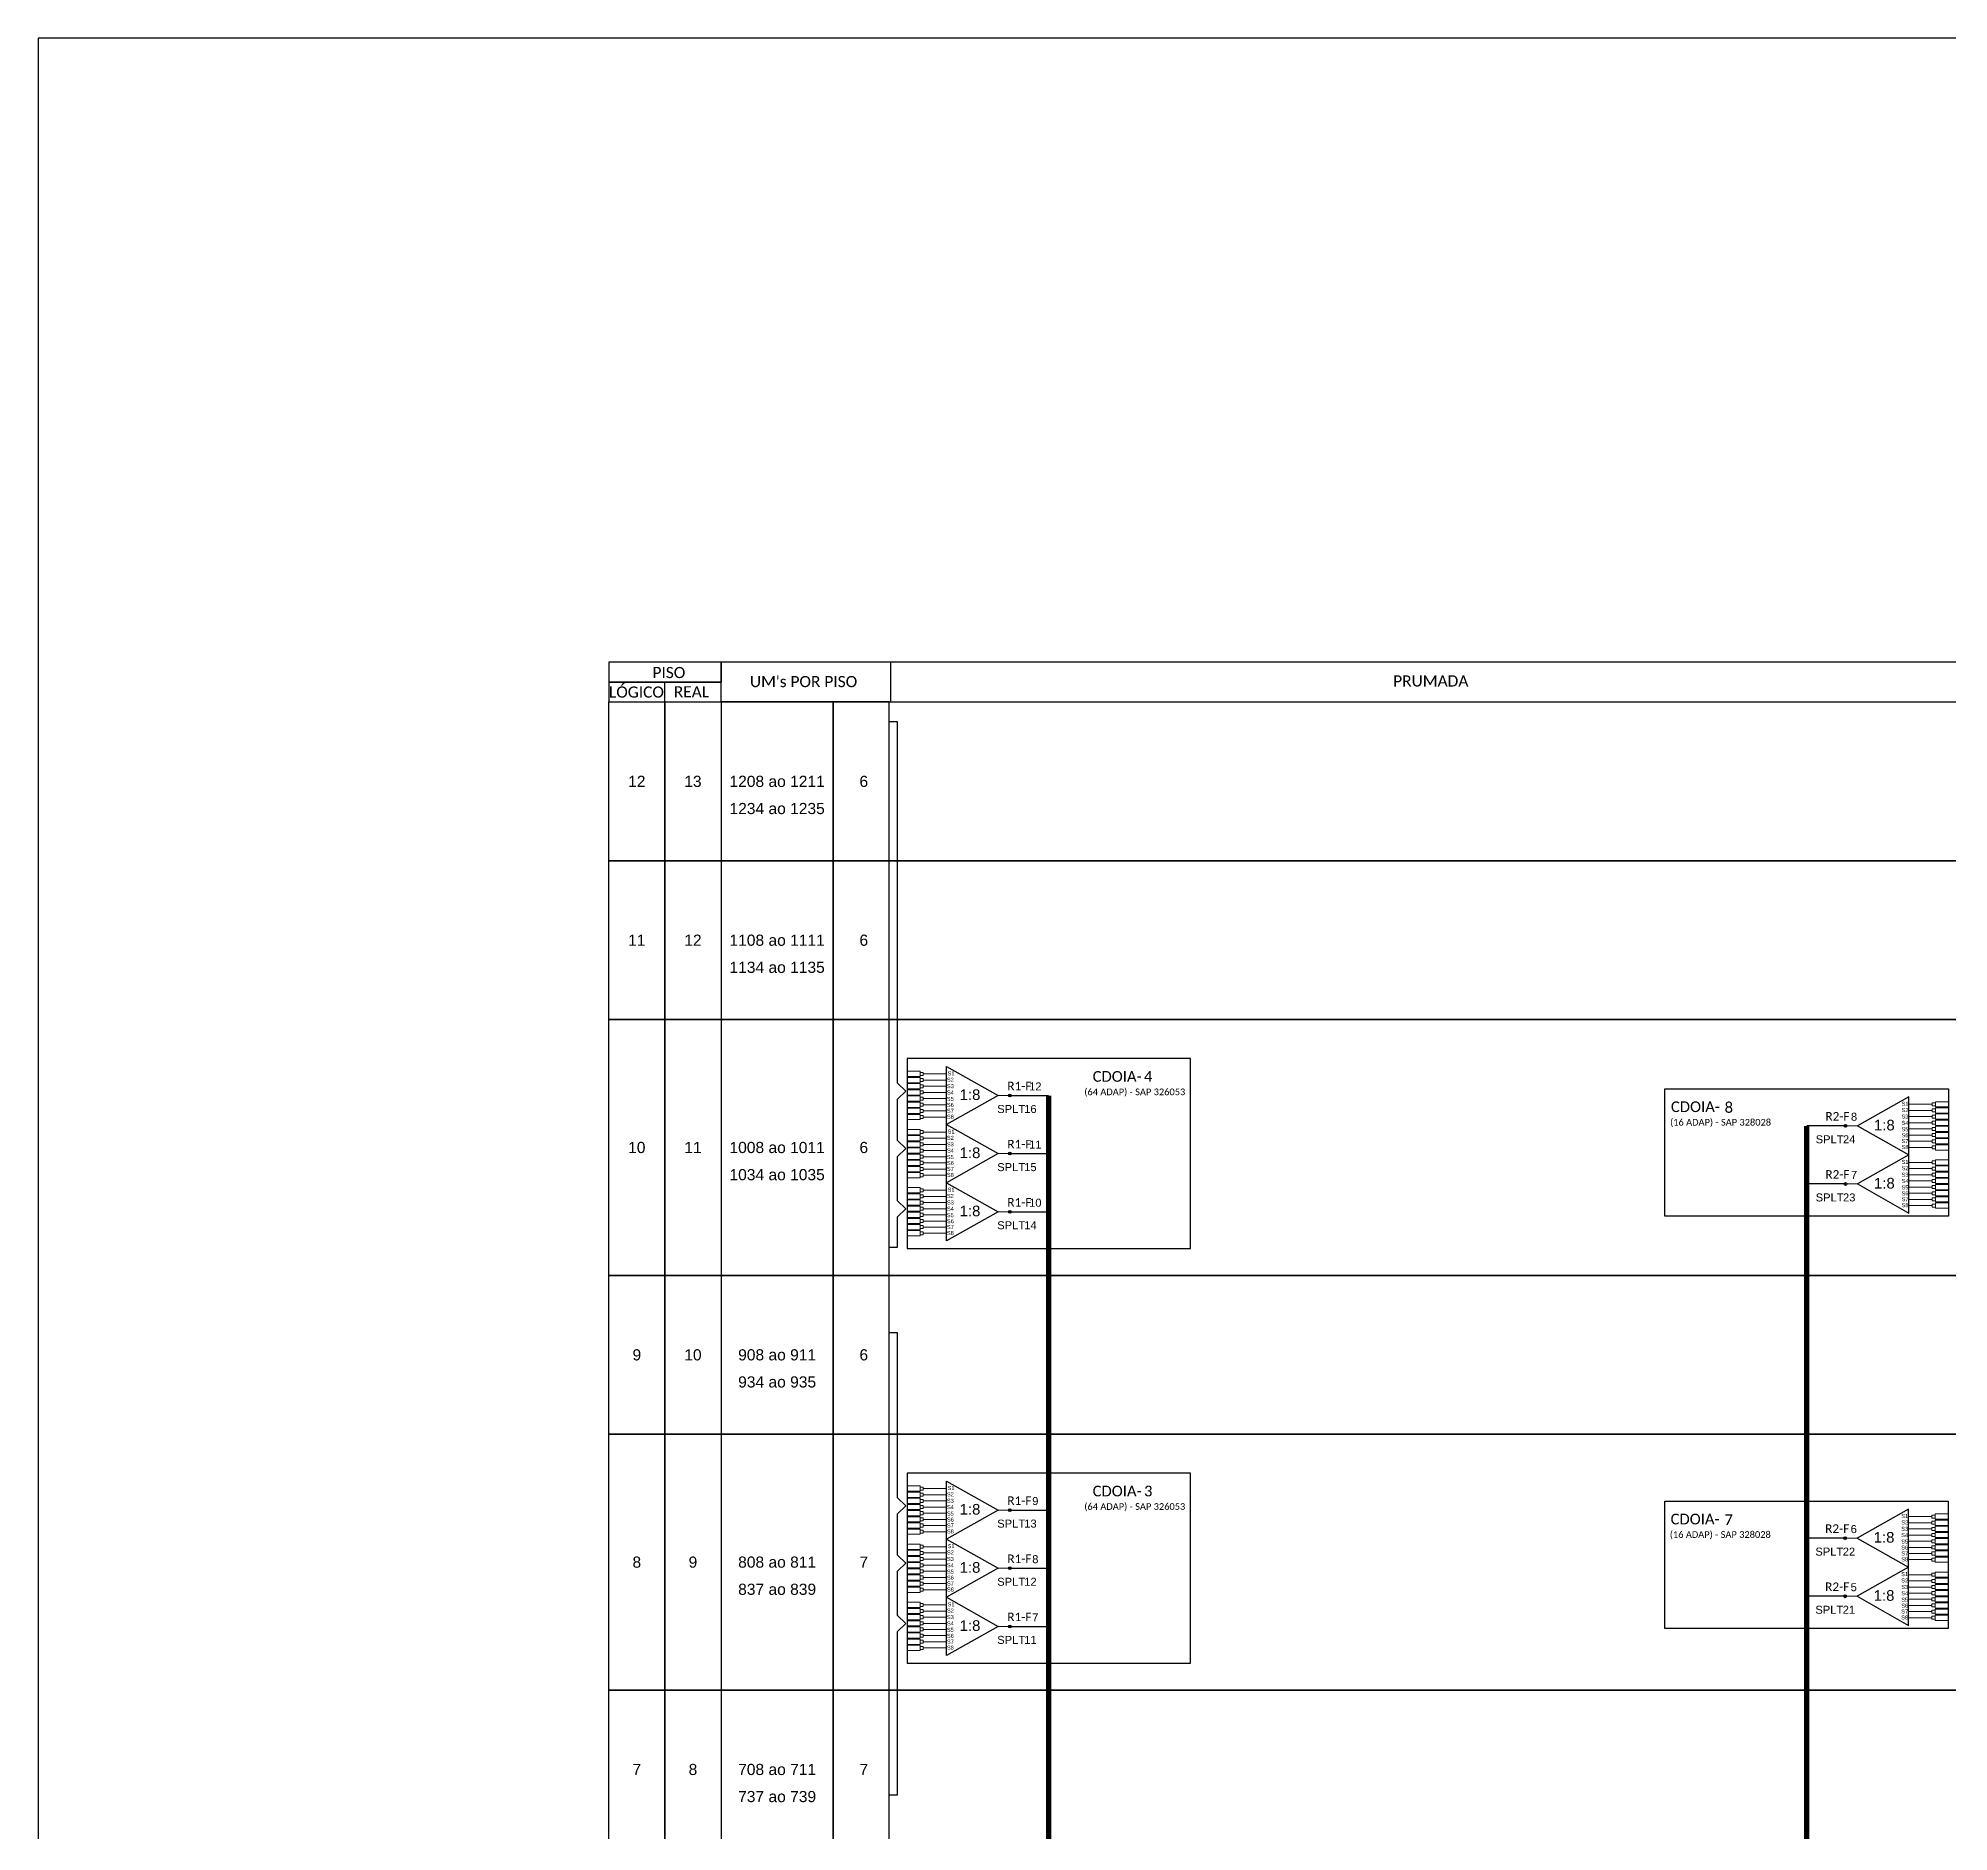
# Model space of a CAD drawing. Extents: x -89 to 2605, y 705 to 1299.
# Drawn here: x 1766.4 to 2081.6, y 1003.2 to 1299 of the extents above; entities that cross this region are included whole.
import ezdxf
from ezdxf.enums import TextEntityAlignment as Align

# ---------------------------------------------------------------- set-up
doc = ezdxf.new("R2010")
doc.units = 0
doc.styles.add('ARIAL', font='arial.ttf')
doc.styles.add('WMF-Calibri0', font='calibri.ttf')

# ---------------------------------------------------------------- blocks, each defined once
blk = doc.blocks.new('SPLT_1-8_SC-APC')
at = {"color": 1}
blk.add_lwpolyline([(-7.37, -2.1), (-17.04, -7.55), (-7.37, -13), (-7.37, -2.1)], dxfattribs=at)
at = {"color": 3, "lineweight": 0}
for points in [[(-2.99, -3.51), (-7.37, -3.51)], [(-2.41, -3.02), (-2.41, -4)], [(-2.41, -3.02), (0, -3.02)], [(-7.37, -4.66), (-2.99, -4.66)], [(-7.37, -5.82), (-2.99, -5.82)], [(-7.37, -6.97), (-2.99, -6.97)], [(-2.41, -4), (0, -4)], [(-2.41, -4.17), (-2.41, -5.16)], [(-2.41, -4.17), (0, -4.17)], [(-2.41, -5.16), (0, -5.16)], [(-2.41, -5.32), (-2.41, -6.31)], [(-2.41, -5.32), (0, -5.32)], [(-2.41, -6.31), (0, -6.31)], [(-2.41, -6.48), (-2.41, -7.46)], [(-2.41, -6.48), (0, -6.48)], [(-7.37, -8.12), (-2.99, -8.12)], [(-7.37, -9.28), (-2.99, -9.28)], [(-7.37, -10.43), (-2.99, -10.43)], [(-2.41, -7.46), (0, -7.46)], [(-2.41, -7.63), (-2.41, -8.62)], [(-2.41, -7.63), (0, -7.63)], [(-2.41, -8.62), (0, -8.62)], [(-2.41, -8.78), (-2.41, -9.77)], [(-2.41, -8.78), (0, -8.78)], [(-2.41, -9.77), (0, -9.77)], [(-2.41, -9.94), (-2.41, -10.92)], [(-2.41, -9.94), (0, -9.94)], [(-7.37, -11.58), (-2.99, -11.58)], [(-2.41, -10.92), (0, -10.92)], [(-2.41, -11.09), (-2.41, -12.08)], [(-2.41, -11.09), (0, -11.09)], [(-2.41, -12.08), (0, -12.08)]]:
    blk.add_lwpolyline(points, dxfattribs=at)
for points in [[(-2.99, -3.22), (-2.41, -3.22), (-2.41, -3.8), (-2.99, -3.8)], [(-2.99, -4.38), (-2.41, -4.38), (-2.41, -4.95), (-2.99, -4.95)], [(-2.99, -5.53), (-2.41, -5.53), (-2.41, -6.1), (-2.99, -6.1)], [(-2.99, -6.68), (-2.41, -6.68), (-2.41, -7.26), (-2.99, -7.26)], [(-2.99, -7.84), (-2.41, -7.84), (-2.41, -8.41), (-2.99, -8.41)], [(-2.99, -8.99), (-2.41, -8.99), (-2.41, -9.56), (-2.99, -9.56)], [(-2.99, -10.14), (-2.41, -10.14), (-2.41, -10.72), (-2.99, -10.72)], [(-2.99, -11.3), (-2.41, -11.3), (-2.41, -11.87), (-2.99, -11.87)]]:
    blk.add_lwpolyline(points, close=True, dxfattribs=at)
at = {"color": 1, "lineweight": 0}
blk.add_lwpolyline([(-17.04, -7.55), (-19.26, -7.55)], dxfattribs=at)
at = {"color": 1, "style": 'ARIAL'}
for s, height, p in [('S1', 0.75, (-8.74, -3.78)), ('1:8', 2, (-13.91, -8.4)), ('S2', 0.75, (-8.74, -4.97)), ('S3', 0.75, (-8.74, -6.18)), ('S4', 0.75, (-8.74, -7.36)), ('S5', 0.75, (-8.74, -8.57)), ('S6', 0.75, (-8.74, -9.69)), ('S7', 0.75, (-8.74, -10.78)), ('S8', 0.75, (-8.74, -11.9))]:
    blk.add_text(s, height=height, dxfattribs=at).set_placement(p)

msp = doc.modelspace()

# ---------------------------------------------------------------- hatches: boundary and pattern name
h = msp.add_hatch(color=3)
h.dxf.hatch_style = 1
edge = h.paths.add_edge_path()
edge.add_arc((1926.67, 1124.63), 0.226, 0, 360)
h = msp.add_hatch(color=3)
h.dxf.hatch_style = 1
edge = h.paths.add_edge_path()
edge.add_arc((2064.54, 1119.63), 0.226, 0, 360)
h = msp.add_hatch(color=3)
h.dxf.hatch_style = 1
edge = h.paths.add_edge_path()
edge.add_arc((1926.67, 1115.05), 0.226, 0, 360)
h = msp.add_hatch(color=3)
h.dxf.hatch_style = 1
edge = h.paths.add_edge_path()
edge.add_arc((2064.54, 1110.04), 0.226, 0, 360)
h = msp.add_hatch(color=3)
h.dxf.hatch_style = 1
edge = h.paths.add_edge_path()
edge.add_arc((1926.67, 1105.46), 0.226, 0, 360)
h = msp.add_hatch(color=3)
h.dxf.hatch_style = 1
edge = h.paths.add_edge_path()
edge.add_arc((1926.67, 1105.46), 0.226, 0, 360)
h = msp.add_hatch(color=3)
h.dxf.hatch_style = 1
edge = h.paths.add_edge_path()
edge.add_arc((1926.67, 1056.24), 0.226, 0, 360)
h = msp.add_hatch(color=3)
h.dxf.hatch_style = 1
edge = h.paths.add_edge_path()
edge.add_arc((2064.49, 1051.62), 0.226, 0, 360)
h = msp.add_hatch(color=3)
h.dxf.hatch_style = 1
edge = h.paths.add_edge_path()
edge.add_arc((1926.67, 1046.66), 0.226, 0, 360)
h = msp.add_hatch(color=3)
h.dxf.hatch_style = 1
edge = h.paths.add_edge_path()
edge.add_arc((2064.49, 1042.03), 0.226, 0, 360)
h = msp.add_hatch(color=3)
h.dxf.hatch_style = 1
edge = h.paths.add_edge_path()
edge.add_arc((1926.67, 1037.07), 0.226, 0, 360)
h = msp.add_hatch(color=3)
h.dxf.hatch_style = 1
edge = h.paths.add_edge_path()
edge.add_arc((1926.67, 1037.07), 0.226, 0, 360)

# ---------------------------------------------------------------- linework, layer by layer
for points in [[(2604.92, 1299.02), (1766.36, 1299.02), (1766.36, 705.02), (2604.92, 705.02), (2604.92, 1299.02)], [(1879.01, 1189.54), (2112.07, 1189.54), (2112.07, 1196.12), (1879.01, 1196.12), (1879.01, 1196.12), (1879.01, 1192.83)], [(1907.05, 1189.54), (1907.05, 1196.12)], [(1869.75, 1189.54), (1869.75, 1192.83)]]:
    msp.add_lwpolyline(points)
for points in [[(1860.49, 1192.83), (1879.01, 1192.83), (1879.01, 1196.12), (1860.49, 1196.12)], [(1860.49, 1189.54), (1879.01, 1189.54), (1879.01, 1192.83), (1860.49, 1192.83)], [(1860.49, 1189.54), (1869.75, 1189.54), (1869.75, 1163.35), (1860.49, 1163.35)], [(1869.75, 1189.54), (1879.01, 1189.54), (1879.01, 1163.35), (1869.75, 1163.35)], [(1897.52, 1189.54), (1879.01, 1189.54), (1879.01, 1163.35), (1897.52, 1163.35)], [(1906.78, 1189.54), (1897.52, 1189.54), (1897.52, 1163.35), (1906.78, 1163.35)], [(1906.78, 1189.54), (2084.3, 1189.54), (2084.3, 1163.35), (1906.78, 1163.35)], [(1860.49, 1163.35), (1869.75, 1163.35), (1869.75, 1137.15), (1860.49, 1137.15)], [(1869.75, 1163.35), (1879.01, 1163.35), (1879.01, 1137.15), (1869.75, 1137.15)], [(1897.52, 1163.35), (1879.01, 1163.35), (1879.01, 1137.15), (1897.52, 1137.15)], [(1906.78, 1163.35), (1897.52, 1163.35), (1897.52, 1137.15), (1906.78, 1137.15)], [(1906.78, 1163.35), (2084.3, 1163.35), (2084.3, 1137.15), (1906.78, 1137.15)], [(1860.49, 1137.15), (1869.75, 1137.15), (1869.75, 1094.96), (1860.49, 1094.96)], [(1869.75, 1137.15), (1879.01, 1137.15), (1879.01, 1094.96), (1869.75, 1094.96)], [(1897.52, 1137.15), (1879.01, 1137.15), (1879.01, 1094.96), (1897.52, 1094.96)], [(1906.78, 1137.15), (1897.52, 1137.15), (1897.52, 1094.96), (1906.78, 1094.96)], [(1906.78, 1137.15), (2084.3, 1137.15), (2084.3, 1094.96), (1906.78, 1094.96)], [(1860.49, 1094.96), (1869.75, 1094.96), (1869.75, 1068.76), (1860.49, 1068.76)], [(1869.75, 1094.96), (1879.01, 1094.96), (1879.01, 1068.76), (1869.75, 1068.76)], [(1897.52, 1094.96), (1879.01, 1094.96), (1879.01, 1068.76), (1897.52, 1068.76)], [(1906.78, 1094.96), (1897.52, 1094.96), (1897.52, 1068.76), (1906.78, 1068.76)], [(1906.78, 1094.96), (2084.3, 1094.96), (2084.3, 1068.76), (1906.78, 1068.76)], [(1860.49, 1068.76), (1869.75, 1068.76), (1869.75, 1026.57), (1860.49, 1026.57)], [(1869.75, 1068.76), (1879.01, 1068.76), (1879.01, 1026.57), (1869.75, 1026.57)], [(1897.52, 1068.76), (1879.01, 1068.76), (1879.01, 1026.57), (1897.52, 1026.57)], [(1906.78, 1068.76), (1897.52, 1068.76), (1897.52, 1026.57), (1906.78, 1026.57)], [(1906.78, 1068.76), (2084.3, 1068.76), (2084.3, 1026.57), (1906.78, 1026.57)], [(1860.49, 1026.57), (1869.75, 1026.57), (1869.75, 1000.37), (1860.49, 1000.37)], [(1869.75, 1026.57), (1879.01, 1026.57), (1879.01, 1000.37), (1869.75, 1000.37)], [(1897.52, 1026.57), (1879.01, 1026.57), (1879.01, 1000.37), (1897.52, 1000.37)], [(1906.78, 1026.57), (1897.52, 1026.57), (1897.52, 1000.37), (1906.78, 1000.37)], [(1906.78, 1026.57), (2084.3, 1026.57), (2084.3, 1000.37), (1906.78, 1000.37)]]:
    msp.add_lwpolyline(points, close=True)
at = {"color": 3}
for points in [[(1908.14, 1122.2), (1908.14, 1124.02), (1909.52, 1125.35), (1908.14, 1126.67), (1908.14, 1186.25), (1906.69, 1186.25)], [(1908.14, 1109.6), (1908.14, 1114.58), (1909.52, 1115.9), (1908.14, 1117.23), (1908.14, 1122.2), (1908.14, 1122.2)], [(1906.69, 1099.63), (1908.14, 1099.63), (1908.14, 1104.61), (1909.52, 1105.94), (1908.14, 1107.26), (1908.14, 1109.6)], [(1908.14, 1053.81), (1908.14, 1055.63), (1909.52, 1056.96), (1908.14, 1058.28), (1908.14, 1085.47), (1906.69, 1085.47)], [(1908.14, 1041.21), (1908.14, 1046.19), (1909.52, 1047.51), (1908.14, 1048.84), (1908.14, 1053.81), (1908.14, 1053.81)], [(1906.69, 1009.28), (1908.14, 1009.28), (1908.14, 1036.22), (1909.52, 1037.55), (1908.14, 1038.87), (1908.14, 1041.21)]]:
    msp.add_lwpolyline(points, dxfattribs=at)
at = {"color": 1}
for points in [[(1956.45, 1130.71), (1909.7, 1130.71), (1909.7, 1099.41), (1956.45, 1099.41)], [(2034.76, 1125.71), (2081.52, 1125.71), (2081.52, 1104.72), (2034.76, 1104.72)], [(1956.45, 1062.32), (1909.7, 1062.32), (1909.7, 1031.02), (1956.45, 1031.02)], [(2034.71, 1057.7), (2081.47, 1057.7), (2081.47, 1036.71), (2034.71, 1036.71)]]:
    msp.add_lwpolyline(points, close=True, dxfattribs=at)
at = {"color": 3, "lineweight": 0}
for points in [[(1911.85, 1128.62), (1909.72, 1128.62)], [(1911.85, 1128.62), (1911.85, 1127.75)], [(1911.85, 1127.75), (1909.72, 1127.75)], [(1911.85, 1127.61), (1909.72, 1127.61)], [(1911.85, 1126.74), (1909.72, 1126.74)], [(1911.85, 1126.59), (1909.72, 1126.59)], [(1911.85, 1125.72), (1909.72, 1125.72)], [(1911.85, 1125.58), (1909.72, 1125.58)], [(1911.85, 1127.61), (1911.85, 1126.74)], [(1911.85, 1126.59), (1911.85, 1125.72)], [(1911.85, 1125.58), (1911.85, 1124.71)], [(1912.36, 1128.19), (1916.21, 1128.19)], [(1916.21, 1127.17), (1912.36, 1127.17)], [(1916.21, 1126.16), (1912.36, 1126.16)], [(1911.85, 1124.71), (1909.72, 1124.71)], [(1911.85, 1124.56), (1909.72, 1124.56)], [(1911.85, 1123.69), (1909.72, 1123.69)], [(1911.85, 1123.55), (1909.72, 1123.55)], [(1911.85, 1122.68), (1909.72, 1122.68)], [(1911.85, 1122.53), (1909.72, 1122.53)], [(1911.85, 1124.56), (1911.85, 1123.69)], [(1911.85, 1123.55), (1911.85, 1122.68)], [(1911.85, 1122.53), (1911.85, 1121.66)], [(1916.21, 1125.14), (1912.36, 1125.14)], [(1916.21, 1124.13), (1912.36, 1124.13)], [(1916.21, 1123.11), (1912.36, 1123.11)], [(1911.85, 1121.66), (1909.72, 1121.66)], [(1911.85, 1121.52), (1909.72, 1121.52)], [(1911.85, 1120.65), (1909.72, 1120.65)], [(1911.85, 1121.52), (1911.85, 1120.65)], [(1916.21, 1122.1), (1912.36, 1122.1)], [(1916.21, 1121.08), (1912.36, 1121.08)], [(1911.85, 1119.03), (1909.72, 1119.03)], [(1911.85, 1118.16), (1909.72, 1118.16)], [(1911.85, 1118.02), (1909.72, 1118.02)], [(1911.85, 1117.15), (1909.72, 1117.15)], [(1911.85, 1117), (1909.72, 1117)], [(1911.85, 1116.13), (1909.72, 1116.13)], [(1911.85, 1115.99), (1909.72, 1115.99)], [(1911.85, 1119.03), (1911.85, 1118.16)], [(1911.85, 1118.02), (1911.85, 1117.15)], [(1911.85, 1117), (1911.85, 1116.13)], [(1911.85, 1115.99), (1911.85, 1115.12)], [(1912.36, 1118.6), (1916.21, 1118.6)], [(1916.21, 1117.58), (1912.36, 1117.58)], [(1916.21, 1116.57), (1912.36, 1116.57)], [(1911.85, 1115.12), (1909.72, 1115.12)], [(1911.85, 1114.97), (1909.72, 1114.97)], [(1911.85, 1114.1), (1909.72, 1114.1)], [(1911.85, 1113.96), (1909.72, 1113.96)], [(1911.85, 1113.09), (1909.72, 1113.09)], [(1911.85, 1112.94), (1909.72, 1112.94)], [(1911.85, 1114.97), (1911.85, 1114.1)], [(1911.85, 1113.96), (1911.85, 1113.09)], [(1911.85, 1112.94), (1911.85, 1112.07)], [(1916.21, 1115.55), (1912.36, 1115.55)], [(1916.21, 1114.54), (1912.36, 1114.54)], [(1916.21, 1113.52), (1912.36, 1113.52)], [(1911.85, 1112.07), (1909.72, 1112.07)], [(1911.85, 1111.93), (1909.72, 1111.93)], [(1911.85, 1111.06), (1909.72, 1111.06)], [(1911.85, 1111.93), (1911.85, 1111.06)], [(1916.21, 1112.51), (1912.36, 1112.51)], [(1916.21, 1111.49), (1912.36, 1111.49)], [(1911.85, 1109.44), (1909.72, 1109.44)], [(1911.85, 1108.57), (1909.72, 1108.57)], [(1911.85, 1108.43), (1909.72, 1108.43)], [(1911.85, 1107.56), (1909.72, 1107.56)], [(1911.85, 1107.41), (1909.72, 1107.41)], [(1911.85, 1106.54), (1909.72, 1106.54)], [(1911.85, 1109.44), (1911.85, 1108.57)], [(1911.85, 1108.43), (1911.85, 1107.56)], [(1911.85, 1107.41), (1911.85, 1106.54)], [(1912.36, 1109.01), (1916.21, 1109.01)], [(1916.21, 1107.99), (1912.36, 1107.99)], [(1916.21, 1106.98), (1912.36, 1106.98)], [(1911.85, 1106.4), (1909.72, 1106.4)], [(1911.85, 1105.53), (1909.72, 1105.53)], [(1911.85, 1105.38), (1909.72, 1105.38)], [(1911.85, 1104.51), (1909.72, 1104.51)], [(1911.85, 1104.37), (1909.72, 1104.37)], [(1911.85, 1103.5), (1909.72, 1103.5)], [(1911.85, 1103.35), (1909.72, 1103.35)], [(1911.85, 1106.4), (1911.85, 1105.53)], [(1911.85, 1105.38), (1911.85, 1104.51)], [(1911.85, 1104.37), (1911.85, 1103.5)], [(1911.85, 1103.35), (1911.85, 1102.49)], [(1916.21, 1105.96), (1912.36, 1105.96)], [(1916.21, 1104.95), (1912.36, 1104.95)], [(1916.21, 1103.93), (1912.36, 1103.93)], [(1911.85, 1102.49), (1909.72, 1102.49)], [(1911.85, 1102.34), (1909.72, 1102.34)], [(1911.85, 1101.47), (1909.72, 1101.47)], [(1911.85, 1102.34), (1911.85, 1101.47)], [(1916.21, 1102.92), (1912.36, 1102.92)], [(1916.21, 1101.91), (1912.36, 1101.91)], [(1911.85, 1060.23), (1909.72, 1060.23)], [(1911.85, 1059.36), (1909.72, 1059.36)], [(1911.85, 1059.22), (1909.72, 1059.22)], [(1911.85, 1060.23), (1911.85, 1059.36)], [(1911.85, 1059.22), (1911.85, 1058.35)], [(1912.36, 1059.8), (1916.21, 1059.8)], [(1911.85, 1058.35), (1909.72, 1058.35)], [(1911.85, 1058.2), (1909.72, 1058.2)], [(1911.85, 1057.33), (1909.72, 1057.33)], [(1911.85, 1057.19), (1909.72, 1057.19)], [(1911.85, 1056.32), (1909.72, 1056.32)], [(1911.85, 1056.17), (1909.72, 1056.17)], [(1911.85, 1058.2), (1911.85, 1057.33)], [(1911.85, 1057.19), (1911.85, 1056.32)], [(1911.85, 1056.17), (1911.85, 1055.3)], [(1916.21, 1058.78), (1912.36, 1058.78)], [(1916.21, 1057.77), (1912.36, 1057.77)], [(1916.21, 1056.75), (1912.36, 1056.75)], [(1911.85, 1055.3), (1909.72, 1055.3)], [(1911.85, 1055.16), (1909.72, 1055.16)], [(1911.85, 1054.29), (1909.72, 1054.29)], [(1911.85, 1054.14), (1909.72, 1054.14)], [(1911.85, 1053.27), (1909.72, 1053.27)], [(1911.85, 1053.13), (1909.72, 1053.13)], [(1911.85, 1055.16), (1911.85, 1054.29)], [(1911.85, 1054.14), (1911.85, 1053.27)], [(1911.85, 1053.13), (1911.85, 1052.26)], [(1916.21, 1055.74), (1912.36, 1055.74)], [(1916.21, 1054.72), (1912.36, 1054.72)], [(1916.21, 1053.71), (1912.36, 1053.71)], [(1911.85, 1052.26), (1909.72, 1052.26)], [(1911.85, 1050.64), (1909.72, 1050.64)], [(1911.85, 1049.77), (1909.72, 1049.77)], [(1911.85, 1050.64), (1911.85, 1049.77)], [(1916.21, 1052.69), (1912.36, 1052.69)], [(1912.36, 1050.21), (1916.21, 1050.21)], [(1911.85, 1049.63), (1909.72, 1049.63)], [(1911.85, 1048.76), (1909.72, 1048.76)], [(1911.85, 1048.61), (1909.72, 1048.61)], [(1911.85, 1047.74), (1909.72, 1047.74)], [(1911.85, 1047.6), (1909.72, 1047.6)], [(1911.85, 1046.73), (1909.72, 1046.73)], [(1911.85, 1046.58), (1909.72, 1046.58)], [(1911.85, 1049.63), (1911.85, 1048.76)], [(1911.85, 1048.61), (1911.85, 1047.74)], [(1911.85, 1047.6), (1911.85, 1046.73)], [(1911.85, 1046.58), (1911.85, 1045.71)], [(1916.21, 1049.19), (1912.36, 1049.19)], [(1916.21, 1048.18), (1912.36, 1048.18)], [(1916.21, 1047.16), (1912.36, 1047.16)], [(1911.85, 1045.71), (1909.72, 1045.71)], [(1911.85, 1045.57), (1909.72, 1045.57)], [(1911.85, 1044.7), (1909.72, 1044.7)], [(1911.85, 1044.55), (1909.72, 1044.55)], [(1911.85, 1043.68), (1909.72, 1043.68)], [(1911.85, 1043.54), (1909.72, 1043.54)], [(1911.85, 1045.57), (1911.85, 1044.7)], [(1911.85, 1044.55), (1911.85, 1043.68)], [(1911.85, 1043.54), (1911.85, 1042.67)], [(1916.21, 1046.15), (1912.36, 1046.15)], [(1916.21, 1045.13), (1912.36, 1045.13)], [(1916.21, 1044.12), (1912.36, 1044.12)], [(1911.85, 1042.67), (1909.72, 1042.67)], [(1911.85, 1041.05), (1909.72, 1041.05)], [(1911.85, 1041.05), (1911.85, 1040.18)], [(1916.21, 1043.1), (1912.36, 1043.1)], [(1912.36, 1040.62), (1916.21, 1040.62)], [(1911.85, 1040.18), (1909.72, 1040.18)], [(1911.85, 1040.04), (1909.72, 1040.04)], [(1911.85, 1039.17), (1909.72, 1039.17)], [(1911.85, 1039.02), (1909.72, 1039.02)], [(1911.85, 1038.15), (1909.72, 1038.15)], [(1911.85, 1038.01), (1909.72, 1038.01)], [(1911.85, 1037.14), (1909.72, 1037.14)], [(1911.85, 1040.04), (1911.85, 1039.17)], [(1911.85, 1039.02), (1911.85, 1038.15)], [(1911.85, 1038.01), (1911.85, 1037.14)], [(1916.21, 1039.6), (1912.36, 1039.6)], [(1916.21, 1038.59), (1912.36, 1038.59)], [(1916.21, 1037.57), (1912.36, 1037.57)], [(1911.85, 1036.99), (1909.72, 1036.99)], [(1911.85, 1036.12), (1909.72, 1036.12)], [(1911.85, 1035.98), (1909.72, 1035.98)], [(1911.85, 1035.11), (1909.72, 1035.11)], [(1911.85, 1034.96), (1909.72, 1034.96)], [(1911.85, 1034.1), (1909.72, 1034.1)], [(1911.85, 1033.95), (1909.72, 1033.95)], [(1911.85, 1036.99), (1911.85, 1036.12)], [(1911.85, 1035.98), (1911.85, 1035.11)], [(1911.85, 1034.96), (1911.85, 1034.1)], [(1911.85, 1033.95), (1911.85, 1033.08)], [(1916.21, 1036.56), (1912.36, 1036.56)], [(1916.21, 1035.54), (1912.36, 1035.54)], [(1916.21, 1034.53), (1912.36, 1034.53)], [(1911.85, 1033.08), (1909.72, 1033.08)], [(1916.21, 1033.52), (1912.36, 1033.52)]]:
    msp.add_lwpolyline(points, dxfattribs=at)
at = {"color": 1}
for points in [[(1916.21, 1129.43), (1924.72, 1124.63), (1916.21, 1119.84), (1916.21, 1129.43)], [(1916.21, 1119.84), (1924.72, 1115.05), (1916.21, 1110.25), (1916.21, 1119.84)], [(1916.21, 1110.25), (1924.72, 1105.46), (1916.21, 1100.66), (1916.21, 1110.25)], [(1916.21, 1061.04), (1924.72, 1056.24), (1916.21, 1051.45), (1916.21, 1061.04)], [(1916.21, 1051.45), (1924.72, 1046.66), (1916.21, 1041.86), (1916.21, 1051.45)], [(1916.21, 1041.86), (1924.72, 1037.07), (1916.21, 1032.27), (1916.21, 1041.86)]]:
    msp.add_lwpolyline(points, dxfattribs=at)
at = {"color": 3, "lineweight": 0}
for points in [[(1912.36, 1128.44), (1911.85, 1128.44), (1911.85, 1127.93), (1912.36, 1127.93)], [(1912.36, 1127.42), (1911.85, 1127.42), (1911.85, 1126.92), (1912.36, 1126.92)], [(1912.36, 1126.41), (1911.85, 1126.41), (1911.85, 1125.9), (1912.36, 1125.9)], [(1912.36, 1125.39), (1911.85, 1125.39), (1911.85, 1124.89), (1912.36, 1124.89)], [(1912.36, 1124.38), (1911.85, 1124.38), (1911.85, 1123.88), (1912.36, 1123.88)], [(1912.36, 1123.36), (1911.85, 1123.36), (1911.85, 1122.86), (1912.36, 1122.86)], [(1912.36, 1122.35), (1911.85, 1122.35), (1911.85, 1121.85), (1912.36, 1121.85)], [(1912.36, 1121.34), (1911.85, 1121.34), (1911.85, 1120.83), (1912.36, 1120.83)], [(1912.36, 1118.85), (1911.85, 1118.85), (1911.85, 1118.34), (1912.36, 1118.34)], [(1912.36, 1117.83), (1911.85, 1117.83), (1911.85, 1117.33), (1912.36, 1117.33)], [(1912.36, 1116.82), (1911.85, 1116.82), (1911.85, 1116.32), (1912.36, 1116.32)], [(1912.36, 1115.8), (1911.85, 1115.8), (1911.85, 1115.3), (1912.36, 1115.3)], [(1912.36, 1114.79), (1911.85, 1114.79), (1911.85, 1114.29), (1912.36, 1114.29)], [(1912.36, 1113.78), (1911.85, 1113.78), (1911.85, 1113.27), (1912.36, 1113.27)], [(1912.36, 1112.76), (1911.85, 1112.76), (1911.85, 1112.26), (1912.36, 1112.26)], [(1912.36, 1111.75), (1911.85, 1111.75), (1911.85, 1111.24), (1912.36, 1111.24)], [(1912.36, 1109.26), (1911.85, 1109.26), (1911.85, 1108.76), (1912.36, 1108.76)], [(1912.36, 1108.24), (1911.85, 1108.24), (1911.85, 1107.74), (1912.36, 1107.74)], [(1912.36, 1107.23), (1911.85, 1107.23), (1911.85, 1106.73), (1912.36, 1106.73)], [(1912.36, 1106.22), (1911.85, 1106.22), (1911.85, 1105.71), (1912.36, 1105.71)], [(1912.36, 1105.2), (1911.85, 1105.2), (1911.85, 1104.7), (1912.36, 1104.7)], [(1912.36, 1104.19), (1911.85, 1104.19), (1911.85, 1103.68), (1912.36, 1103.68)], [(1912.36, 1103.17), (1911.85, 1103.17), (1911.85, 1102.67), (1912.36, 1102.67)], [(1912.36, 1102.16), (1911.85, 1102.16), (1911.85, 1101.65), (1912.36, 1101.65)], [(1912.36, 1060.05), (1911.85, 1060.05), (1911.85, 1059.54), (1912.36, 1059.54)], [(1912.36, 1059.03), (1911.85, 1059.03), (1911.85, 1058.53), (1912.36, 1058.53)], [(1912.36, 1058.02), (1911.85, 1058.02), (1911.85, 1057.51), (1912.36, 1057.51)], [(1912.36, 1057), (1911.85, 1057), (1911.85, 1056.5), (1912.36, 1056.5)], [(1912.36, 1055.99), (1911.85, 1055.99), (1911.85, 1055.49), (1912.36, 1055.49)], [(1912.36, 1054.97), (1911.85, 1054.97), (1911.85, 1054.47), (1912.36, 1054.47)], [(1912.36, 1053.96), (1911.85, 1053.96), (1911.85, 1053.46), (1912.36, 1053.46)], [(1912.36, 1052.95), (1911.85, 1052.95), (1911.85, 1052.44), (1912.36, 1052.44)], [(1912.36, 1050.46), (1911.85, 1050.46), (1911.85, 1049.95), (1912.36, 1049.95)], [(1912.36, 1049.44), (1911.85, 1049.44), (1911.85, 1048.94), (1912.36, 1048.94)], [(1912.36, 1048.43), (1911.85, 1048.43), (1911.85, 1047.93), (1912.36, 1047.93)], [(1912.36, 1047.41), (1911.85, 1047.41), (1911.85, 1046.91), (1912.36, 1046.91)], [(1912.36, 1046.4), (1911.85, 1046.4), (1911.85, 1045.9), (1912.36, 1045.9)], [(1912.36, 1045.39), (1911.85, 1045.39), (1911.85, 1044.88), (1912.36, 1044.88)], [(1912.36, 1044.37), (1911.85, 1044.37), (1911.85, 1043.87), (1912.36, 1043.87)], [(1912.36, 1043.36), (1911.85, 1043.36), (1911.85, 1042.85), (1912.36, 1042.85)], [(1912.36, 1040.87), (1911.85, 1040.87), (1911.85, 1040.37), (1912.36, 1040.37)], [(1912.36, 1039.85), (1911.85, 1039.85), (1911.85, 1039.35), (1912.36, 1039.35)], [(1912.36, 1038.84), (1911.85, 1038.84), (1911.85, 1038.34), (1912.36, 1038.34)], [(1912.36, 1037.83), (1911.85, 1037.83), (1911.85, 1037.32), (1912.36, 1037.32)], [(1912.36, 1036.81), (1911.85, 1036.81), (1911.85, 1036.31), (1912.36, 1036.31)], [(1912.36, 1035.8), (1911.85, 1035.8), (1911.85, 1035.29), (1912.36, 1035.29)], [(1912.36, 1034.78), (1911.85, 1034.78), (1911.85, 1034.28), (1912.36, 1034.28)], [(1912.36, 1033.77), (1911.85, 1033.77), (1911.85, 1033.26), (1912.36, 1033.26)]]:
    msp.add_lwpolyline(points, close=True, dxfattribs=at)
at = {"color": 1, "lineweight": 0}
for points in [[(1924.72, 1124.63), (1926.67, 1124.63)], [(1924.72, 1115.05), (1926.67, 1115.05)], [(1924.72, 1105.46), (1926.67, 1105.46)], [(1924.72, 1056.24), (1926.67, 1056.24)], [(1924.72, 1046.66), (1926.67, 1046.66)], [(1924.72, 1037.07), (1926.67, 1037.07)]]:
    msp.add_lwpolyline(points, dxfattribs=at)
at = {"color": 5}
for points in [[(1926.67, 1124.63), (1933.06, 1124.63)], [(1926.67, 1115.05), (1933.06, 1115.05)], [(1926.67, 1105.46), (1933.06, 1105.46)], [(1926.67, 1056.24), (1933.06, 1056.24)], [(1926.67, 1046.66), (1933.06, 1046.66)], [(1926.67, 1037.07), (1933.06, 1037.07)]]:
    msp.add_lwpolyline(points, dxfattribs=at)
msp.add_lwpolyline([(1933.06, 779.22, 0.88, 0.88, 0), (1933.06, 798.22, 0.88, 0.88, 0), (1933.06, 798.22, 0.88, 0.88, 0), (1933.06, 798.22, 0.88, 0.88, 0), (1933.06, 798.22, 0.88, 0.88, 0), (1933.06, 1124.63, 0, 0, 0)], format="xyseb", dxfattribs=at)
at = {"color": 6}
msp.add_lwpolyline([(1946.53, 779.22, 0.88, 0.88, 0), (1946.53, 779.22, 0.88, 0.88, 0), (1946.53, 807.39, 0.88, 0.88, 0), (1946.53, 807.39, 0.88, 0.88, 0), (2058.11, 807.39, 0.88, 0.88, 0), (2058.11, 1119.63, 0, 0, 0)], format="xyseb", dxfattribs=at)
for points in [[(2064.54, 1119.63), (2058.15, 1119.63)], [(2064.54, 1110.04), (2058.15, 1110.04)], [(2064.49, 1051.62), (2058.1, 1051.62)], [(2064.49, 1042.03), (2058.1, 1042.03)]]:
    msp.add_lwpolyline(points, dxfattribs=at)
at = {"color": 3}
for centre in [(1926.67, 1124.63), (2064.54, 1119.63), (1926.67, 1115.05), (2064.54, 1110.04), (1926.67, 1105.46), (1926.67, 1105.46), (1926.67, 1056.24), (2064.49, 1051.62), (1926.67, 1046.66), (2064.49, 1042.03), (1926.67, 1037.07), (1926.67, 1037.07)]:
    msp.add_circle(centre, 0.226, dxfattribs=at)

# ---------------------------------------------------------------- block references
at = {"color": 3, "xscale": 0.8799999999999999, "yscale": 0.8799999999999999, "zscale": 0.8799999999999999}
for p in [(2081.49, 1126.27), (2081.49, 1116.68), (2081.44, 1058.27), (2081.44, 1048.68)]:
    msp.add_blockref('SPLT_1-8_SC-APC', p, dxfattribs=at)

# ---------------------------------------------------------------- texts
at = {"style": 'WMF-Calibri0'}
for s, p in [('     PISO', (1864.46, 1193.48)), ('  LÓGICO', (1859.23, 1190.26)), ('    REAL', (1868.63, 1190.3)), ("UM's POR PISO", (1883.78, 1191.99)), ('PRUMADA', (1989.91, 1192.09))]:
    msp.add_text(s, height=1.84, dxfattribs=at).set_placement(p)
at = {"style": 'ARIAL'}
for s, p in [('12', (1865.12, 1176.45)), ('13', (1874.38, 1176.45)), ('1208 ao 1211', (1888.27, 1176.45)), ('6', (1902.57, 1176.45)), ('1234 ao 1235', (1888.27, 1171.97)), ('11', (1865.12, 1150.25)), ('12', (1874.38, 1150.25)), ('1108 ao 1111', (1888.27, 1150.25)), ('6', (1902.57, 1150.25)), ('1134 ao 1135', (1888.27, 1145.78)), ('10', (1865.12, 1116.06)), ('11', (1874.38, 1116.06)), ('1008 ao 1011', (1888.27, 1116.06)), ('6', (1902.57, 1116.06)), ('1034 ao 1035', (1888.27, 1111.58)), ('9', (1865.12, 1081.86)), ('10', (1874.38, 1081.86)), ('908 ao 911', (1888.27, 1081.86)), ('6', (1902.57, 1081.86)), ('934 ao 935', (1888.27, 1077.39)), ('8', (1865.12, 1047.67)), ('9', (1874.38, 1047.67)), ('808 ao 811', (1888.27, 1047.67)), ('7', (1902.57, 1047.67)), ('837 ao 839', (1888.27, 1043.19)), ('7', (1865.12, 1013.47)), ('8', (1874.38, 1013.47)), ('708 ao 711', (1888.27, 1013.47)), ('7', (1902.57, 1013.47)), ('737 ao 739', (1888.27, 1009))]:
    msp.add_text(s, height=1.84, dxfattribs=at).set_placement(p, align=Align.MIDDLE_CENTER)
at = {"color": 1}
for s, height, style, p in [('S1', 0.66, 'ARIAL', (1916.41, 1127.95)), ('CDOIA-', 1.76, 'WMF-Calibri0', (1940.33, 1126.9)), ('S3', 0.66, 'ARIAL', (1916.29, 1125.84)), ('S4', 0.66, 'ARIAL', (1916.29, 1124.8)), ('S2', 0.66, 'ARIAL', (1916.29, 1126.91)), ('1:8', 1.76, 'ARIAL', (1918.39, 1123.89)), ('S5', 0.66, 'ARIAL', (1916.28, 1123.74)), ('S6', 0.66, 'ARIAL', (1916.29, 1122.75)), ('S7', 0.66, 'ARIAL', (1916.29, 1121.78)), ('CDOIA-', 1.76, 'WMF-Calibri0', (2035.74, 1121.9)), ('S8', 0.66, 'ARIAL', (1916.29, 1120.8)), ('S3', 0.66, 'ARIAL', (1916.29, 1116.25)), ('S2', 0.66, 'ARIAL', (1916.29, 1117.32)), ('S1', 0.66, 'ARIAL', (1916.41, 1118.36)), ('1:8', 1.76, 'ARIAL', (1918.39, 1114.3)), ('S5', 0.66, 'ARIAL', (1916.28, 1114.15)), ('S4', 0.66, 'ARIAL', (1916.29, 1115.21)), ('S6', 0.66, 'ARIAL', (1916.29, 1113.16)), ('S7', 0.66, 'ARIAL', (1916.29, 1112.2)), ('S8', 0.66, 'ARIAL', (1916.29, 1111.21)), ('S3', 0.66, 'ARIAL', (1916.29, 1106.66)), ('S2', 0.66, 'ARIAL', (1916.29, 1107.73)), ('S1', 0.66, 'ARIAL', (1916.41, 1108.77)), ('1:8', 1.76, 'ARIAL', (1918.39, 1104.71)), ('S5', 0.66, 'ARIAL', (1916.28, 1104.56)), ('S4', 0.66, 'ARIAL', (1916.29, 1105.62)), ('S6', 0.66, 'ARIAL', (1916.29, 1103.57)), ('S7', 0.66, 'ARIAL', (1916.29, 1102.61)), ('S8', 0.66, 'ARIAL', (1916.29, 1101.62)), ('S2', 0.66, 'ARIAL', (1916.29, 1058.52)), ('S1', 0.66, 'ARIAL', (1916.41, 1059.56)), ('CDOIA-', 1.76, 'WMF-Calibri0', (1940.33, 1058.51)), ('S5', 0.66, 'ARIAL', (1916.28, 1055.35)), ('S3', 0.66, 'ARIAL', (1916.29, 1057.45)), ('S4', 0.66, 'ARIAL', (1916.29, 1056.41)), ('1:8', 1.76, 'ARIAL', (1918.39, 1055.5)), ('S6', 0.66, 'ARIAL', (1916.29, 1054.36)), ('S7', 0.66, 'ARIAL', (1916.29, 1053.39)), ('S8', 0.66, 'ARIAL', (1916.29, 1052.41)), ('CDOIA-', 1.76, 'WMF-Calibri0', (2035.69, 1053.89)), ('S1', 0.66, 'ARIAL', (1916.41, 1049.97)), ('S3', 0.66, 'ARIAL', (1916.29, 1047.86)), ('S4', 0.66, 'ARIAL', (1916.29, 1046.82)), ('S2', 0.66, 'ARIAL', (1916.29, 1048.93)), ('1:8', 1.76, 'ARIAL', (1918.39, 1045.91)), ('S5', 0.66, 'ARIAL', (1916.28, 1045.76)), ('S6', 0.66, 'ARIAL', (1916.29, 1044.77)), ('S7', 0.66, 'ARIAL', (1916.29, 1043.81)), ('S8', 0.66, 'ARIAL', (1916.29, 1042.82)), ('S1', 0.66, 'ARIAL', (1916.41, 1040.38)), ('S3', 0.66, 'ARIAL', (1916.29, 1038.27)), ('S4', 0.66, 'ARIAL', (1916.29, 1037.23)), ('S2', 0.66, 'ARIAL', (1916.29, 1039.34)), ('1:8', 1.76, 'ARIAL', (1918.39, 1036.32)), ('S5', 0.66, 'ARIAL', (1916.28, 1036.17)), ('S6', 0.66, 'ARIAL', (1916.29, 1035.18)), ('S7', 0.66, 'ARIAL', (1916.29, 1034.22)), ('S8', 0.66, 'ARIAL', (1916.29, 1033.23))]:
    msp.add_text(s, height=height, dxfattribs=dict(at, style=style)).set_placement(p)
at = {"color": 7, "style": 'WMF-Calibri0'}
for s, p in [('4', (1948.8, 1126.9)), ('8', (2044.6, 1121.78)), ('3', (1948.8, 1058.51)), ('7', (2044.56, 1053.77))]:
    msp.add_text(s, height=1.76, dxfattribs=at).set_placement(p)
at = {"color": 5, "style": 'WMF-Calibri0'}
for p in [(1926.25, 1125.5), (1926.25, 1115.91), (1926.25, 1106.32), (1926.25, 1057.11), (1926.25, 1047.52), (1926.25, 1037.93)]:
    msp.add_text('R1-F', height=1.408, dxfattribs=at).set_placement(p)
at = {"color": 5, "style": 'ARIAL'}
for s, p in [('12', (1930.87, 1125.47)), ('11', (1930.87, 1115.88)), ('10', (1930.87, 1106.29)), ('9', (1930.87, 1057.08)), ('8', (1930.87, 1047.49)), ('7', (1930.87, 1037.9))]:
    msp.add_text(s, height=1.32, dxfattribs=at).set_placement(p, align=Align.CENTER)
at = {"color": 1, "style": 'WMF-Calibri0'}
for s, p in [('(64 ADAP) - SAP 326053', (1947.28, 1124.68)), ('(16 ADAP) - SAP 328028', (2043.93, 1119.67)), ('(64 ADAP) - SAP 326053', (1947.28, 1056.29)), ('(16 ADAP) - SAP 328028', (2043.88, 1051.67))]:
    msp.add_text(s, height=1.1, dxfattribs=at).set_placement(p, align=Align.CENTER)
at = {"color": 7, "style": 'ARIAL'}
for s, p in [('SPLT', (1926.89, 1121.75)), ('16', (1930.06, 1121.75)), ('SPLT', (2061.92, 1116.75)), ('24', (2065.15, 1116.75)), ('SPLT', (1926.89, 1112.16)), ('15', (1930.06, 1112.16)), ('SPLT', (2061.92, 1107.16)), ('23', (2065.15, 1107.16)), ('SPLT', (1926.89, 1102.57)), ('14', (1930.06, 1102.57)), ('SPLT', (1926.89, 1053.36)), ('13', (1930.06, 1053.36)), ('SPLT', (2061.87, 1048.74)), ('22', (2065.11, 1048.74)), ('SPLT', (1926.89, 1043.77)), ('12', (1930.06, 1043.77)), ('SPLT', (2061.87, 1039.15)), ('21', (2065.11, 1039.15)), ('SPLT', (1926.89, 1034.18)), ('11', (1930.06, 1034.18))]:
    msp.add_text(s, height=1.32, dxfattribs=at).set_placement(p, align=Align.CENTER)
at = {"color": 6, "style": 'WMF-Calibri0'}
for p in [(2061.22, 1120.5), (2061.22, 1110.91), (2061.18, 1052.49), (2061.18, 1042.9)]:
    msp.add_text('R2-F', height=1.408, dxfattribs=at).set_placement(p)
at = {"color": 6, "style": 'ARIAL'}
for s, p in [('8', (2065.95, 1120.47)), ('7', (2065.95, 1110.88)), ('6', (2065.9, 1052.46)), ('5', (2065.9, 1042.87))]:
    msp.add_text(s, height=1.32, dxfattribs=at).set_placement(p, align=Align.CENTER)

doc.saveas('drawing.dxf')
